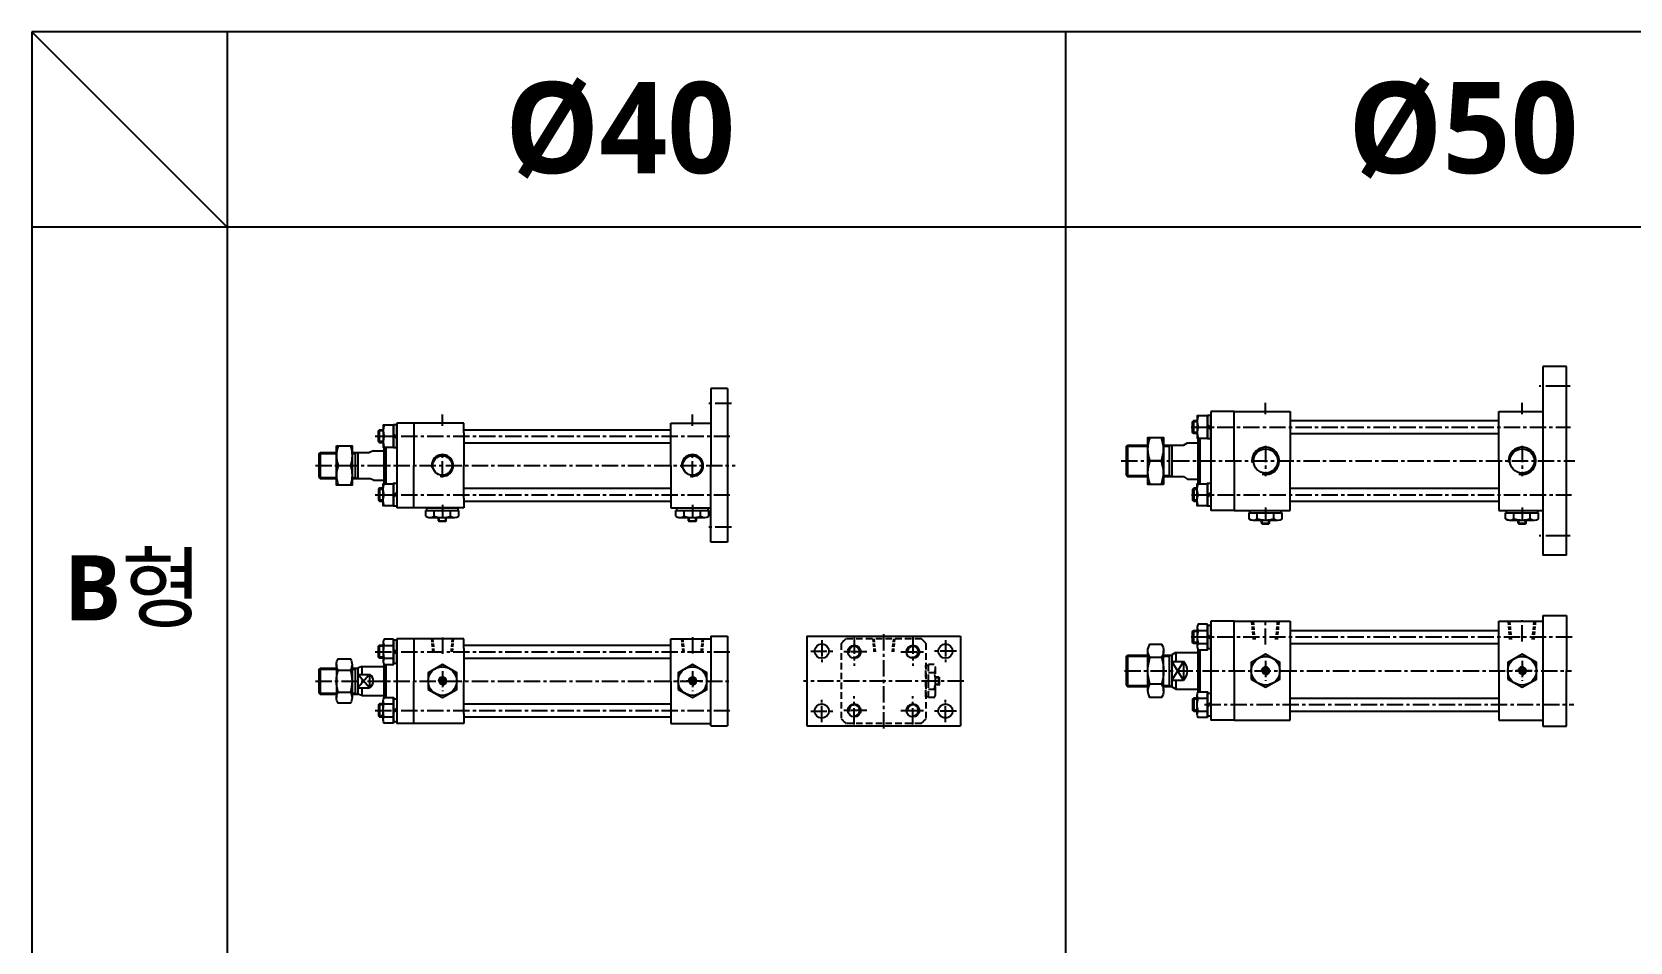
# Model space of a CAD drawing. Extents: x -819 to 8133, y 0 to 3948.
# Drawn here: x 0 to 1227, y 3249 to 3948 of the extents above; entities that cross this region are included whole.
import ezdxf

# ---------------------------------------------------------------- set-up
doc = ezdxf.new("R2010")
doc.units = 0
doc.header["$LTSCALE"] = 10
doc.header["$MEASUREMENT"] = 0
for name, pattern in [('CENTER', [2, 1.25, -0.25, 0.25, -0.25]), ('CENTERX2', [4, 2.5, -0.5, 0.5, -0.5]), ('HIDDEN', [0.375, 0.25, -0.125]), ('HIDDENX2', [0.75, 0.5, -0.25])]:
    doc.linetypes.add(name, pattern=pattern)
doc.layers.get('0').update_dxf_attribs({"linetype": 'CONTINUOUS'})
for name, color, linetype in [('CEN', 1, 'CENTERX2'), ('CENTER', 1, 'CENTER'), ('DIM', 2, 'CONTINUOUS'), ('ML', 7, 'CONTINUOUS'), ('THIN', 3, 'CONTINUOUS')]:
    doc.layers.add(name, color=color, linetype=linetype)
doc.styles.add('문자', font='romans.shx')

msp = doc.modelspace()

# ---------------------------------------------------------------- linework, layer by layer
for p, q in [((794, 3948.2), (0, 3948.2)), ((0, 3948.2), (0, 2550.2)), ((150, 3798.2), (0, 3948.2)), ((150, 3948.2), (150, 2550.2)), ((794, 2550.2), (794, 3948.2)), ((1438, 3948.2), (794, 3948.2)), ((794, 3798.2), (0, 3798.2)), ((1438, 3798.2), (794, 3798.2)), ((312.2, 3572.8), (312.7, 3572.3)), ((312.2, 3572.8), (318.2, 3572.8)), ((312.7, 3572.3), (317.7, 3572.3)), ((318.2, 3572.8), (317.7, 3572.3)), ((504.2, 3572.8), (504.7, 3572.3)), ((504.2, 3572.8), (510.2, 3572.8)), ((504.7, 3572.3), (509.7, 3572.3)), ((510.2, 3572.8), (509.7, 3572.3)), ((944.3, 3570.8), (944.8, 3570.3)), ((944.3, 3570.8), (950.3, 3570.8)), ((944.8, 3570.3), (949.8, 3570.3)), ((950.3, 3570.8), (949.8, 3570.3)), ((1141.3, 3570.8), (1141.8, 3570.3)), ((1141.3, 3570.8), (1147.3, 3570.8)), ((1141.8, 3570.3), (1146.8, 3570.3)), ((1147.3, 3570.8), (1146.8, 3570.3))]:
    msp.add_line(p, q)
at = {"color": 7, "linetype": 'Continuous'}
for p, q in [((302.5, 3576.2), (302.5, 3580.7)), ((302.5, 3580.7), (315.2, 3580.7)), ((303.2, 3582.7), (327.2, 3582.7)), ((303.2, 3580.7), (303.2, 3582.7)), ((305.6, 3575.3), (324.7, 3575.3)), ((308.8, 3576.2), (308.8, 3580.7)), ((312.2, 3572.8), (312.2, 3575.3)), ((315.2, 3580.7), (327.9, 3580.7)), ((318.2, 3572.8), (318.2, 3575.3)), ((321.5, 3576.2), (321.5, 3580.7)), ((327.2, 3580.7), (327.2, 3582.7)), ((327.9, 3576.2), (327.9, 3580.7)), ((494.5, 3576.2), (494.5, 3580.7)), ((494.5, 3580.7), (507.2, 3580.7)), ((495.2, 3582.7), (519.2, 3582.7)), ((495.2, 3580.7), (495.2, 3582.7)), ((497.6, 3575.3), (516.7, 3575.3)), ((500.8, 3576.2), (500.8, 3580.7)), ((504.2, 3572.8), (504.2, 3575.3)), ((507.2, 3580.7), (519.9, 3580.7)), ((510.2, 3572.8), (510.2, 3575.3)), ((513.5, 3576.2), (513.5, 3580.7)), ((519.2, 3580.7), (519.2, 3582.7)), ((519.9, 3576.2), (519.9, 3580.7)), ((934.6, 3574.2), (934.6, 3578.7)), ((934.6, 3578.7), (947.3, 3578.7)), ((935.3, 3580.7), (959.3, 3580.7)), ((935.3, 3578.7), (935.3, 3580.7)), ((937.7, 3573.3), (956.8, 3573.3)), ((940.9, 3574.2), (940.9, 3578.7)), ((944.3, 3570.8), (944.3, 3573.3)), ((947.3, 3578.7), (960, 3578.7)), ((950.3, 3570.8), (950.3, 3573.3)), ((953.6, 3574.2), (953.6, 3578.7)), ((959.3, 3578.7), (959.3, 3580.7)), ((960, 3574.2), (960, 3578.7)), ((1131.6, 3574.2), (1131.6, 3578.7)), ((1131.6, 3578.7), (1144.3, 3578.7)), ((1132.3, 3580.7), (1156.3, 3580.7)), ((1132.3, 3578.7), (1132.3, 3580.7)), ((1134.7, 3573.3), (1153.8, 3573.3)), ((1137.9, 3574.2), (1137.9, 3578.7)), ((1141.3, 3570.8), (1141.3, 3573.3)), ((1144.3, 3578.7), (1157, 3578.7)), ((1147.3, 3570.8), (1147.3, 3573.3)), ((1150.6, 3574.2), (1150.6, 3578.7)), ((1156.3, 3578.7), (1156.3, 3580.7)), ((1157, 3574.2), (1157, 3578.7))]:
    msp.add_line(p, q, dxfattribs=at)
for points in [[(304.2, 3443.2), (315.2, 3436.9), (326.2, 3443.2), (326.2, 3455.9), (315.2, 3462.3), (304.2, 3455.9)], [(496.2, 3443.2), (507.2, 3436.9), (518.2, 3443.2), (518.2, 3455.9), (507.2, 3462.3), (496.2, 3455.9)], [(936.3, 3451.1), (947.3, 3444.8), (958.3, 3451.1), (958.3, 3463.8), (947.3, 3470.2), (936.3, 3463.8)], [(1133.3, 3451.1), (1144.3, 3444.8), (1155.3, 3451.1), (1155.3, 3463.8), (1144.3, 3470.2), (1133.3, 3463.8)], [(314.3, 3451.1), (313.4, 3449.6), (314.3, 3448.1), (316, 3448.1), (316.9, 3449.6), (316, 3451.1)], [(506.3, 3451.1), (505.4, 3449.6), (506.3, 3448.1), (508, 3448.1), (508.9, 3449.6), (508, 3451.1)], [(946.4, 3459), (945.5, 3457.5), (946.4, 3456), (948.1, 3456), (949, 3457.5), (948.1, 3459)], [(1143.4, 3459), (1142.5, 3457.5), (1143.4, 3456), (1145.1, 3456), (1146, 3457.5), (1145.1, 3459)]]:
    msp.add_lwpolyline(points, close=True, dxfattribs=at)
for centre, radius in [((947.3, 3457.5), 11), ((1144.3, 3457.5), 11), ((315.2, 3449.6), 11), ((315.2, 3449.6), 2.5), ((507.2, 3449.6), 11), ((507.2, 3449.6), 2.5), ((947.3, 3457.5), 2.5), ((1144.3, 3457.5), 2.5)]:
    msp.add_circle(centre, radius, dxfattribs=at)
for centre, radius, start, end in [((305.6, 3580.9), 5.62, 235.6158, 270), ((305.6, 3580.9), 5.62, 235.6158, 304.3842), ((315.2, 3596.3), 21, 252.412, 270), ((315.2, 3596.3), 21, 270, 287.588), ((324.7, 3580.9), 5.62, 235.6158, 304.3842), ((497.6, 3580.9), 5.62, 235.6158, 270), ((497.6, 3580.9), 5.62, 235.6158, 304.3842), ((507.2, 3596.3), 21, 252.412, 270), ((507.2, 3596.3), 21, 270, 287.588), ((516.7, 3580.9), 5.62, 235.6158, 304.3842), ((937.7, 3578.9), 5.62, 235.6158, 270), ((937.7, 3578.9), 5.62, 235.6158, 304.3842), ((947.3, 3594.3), 21, 252.412, 270), ((947.3, 3594.3), 21, 270, 287.588), ((956.8, 3578.9), 5.62, 235.6158, 304.3842), ((1134.7, 3578.9), 5.62, 235.6158, 270), ((1134.7, 3578.9), 5.62, 235.6158, 304.3842), ((1144.3, 3594.3), 21, 252.412, 270), ((1144.3, 3594.3), 21, 270, 287.588), ((1153.8, 3578.9), 5.62, 235.6158, 304.3842)]:
    msp.add_arc(centre, radius, start, end, dxfattribs=at)
at = {"layer": 'CEN', "color": 1, "linetype": 'CENTER', "ltscale": 1.5}
for p, q in [((1181.3, 3676.2), (1157.3, 3676.2)), ((1181.3, 3561.2), (1157.3, 3561.2))]:
    msp.add_line(p, q, dxfattribs=at)
at = {"layer": 'CEN', "color": 1, "linetype": 'CENTER'}
for p, q in [((537.2, 3662.7), (518.2, 3662.7)), ((537.2, 3567.7), (518.2, 3567.7)), ((606.5, 3481.1), (606.5, 3464.1)), ((701.5, 3481.1), (701.5, 3464.1)), ((598, 3472.6), (615, 3472.6)), ((710, 3472.6), (693, 3472.6)), ((598, 3426.6), (615, 3426.6)), ((606.5, 3418.1), (606.5, 3435.1)), ((710, 3426.6), (693, 3426.6)), ((701.5, 3418.1), (701.5, 3435.1))]:
    msp.add_line(p, q, dxfattribs=at)
at = {"layer": 'CENTER'}
for p, q in [((631.5, 3483), (631.5, 3461.2)), ((676.5, 3483), (676.5, 3461.2)), ((641, 3472.1), (622.1, 3472.1)), ((667.1, 3472.1), (686, 3472.1)), ((631.5, 3416.2), (631.5, 3438)), ((676.5, 3416.2), (676.5, 3438)), ((641, 3427.1), (622.1, 3427.1)), ((667.1, 3427.1), (686, 3427.1))]:
    msp.add_line(p, q, dxfattribs=at)
at = {"layer": 'DIM'}
for p, q in [((312.7, 3572.3), (312.7, 3575.3)), ((317.7, 3572.3), (317.7, 3575.3)), ((504.7, 3572.3), (504.7, 3575.3)), ((509.7, 3572.3), (509.7, 3575.3)), ((944.8, 3570.3), (944.8, 3573.3)), ((949.8, 3570.3), (949.8, 3573.3)), ((1141.8, 3570.3), (1141.8, 3573.3)), ((1146.8, 3570.3), (1146.8, 3573.3))]:
    msp.add_line(p, q, dxfattribs=at)
for centre in [(315.2, 3449.6), (507.2, 3449.6), (947.3, 3457.5), (1144.3, 3457.5)]:
    msp.add_arc(centre, 3, 270, 180, dxfattribs=at)
at = {"layer": 'ML'}
for p, q in [((1160.3, 3691.2), (1160.3, 3546.2)), ((1178.3, 3691.2), (1160.3, 3691.2)), ((1178.3, 3546.2), (1178.3, 3691.2)), ((521.2, 3674.2), (521.2, 3615.2)), ((534.2, 3674.2), (521.2, 3674.2)), ((534.2, 3674.2), (534.2, 3556.2)), ((280.2, 3647.7), (280.2, 3582.7)), ((293.2, 3647.7), (280.2, 3647.7)), ((331.7, 3647.7), (293.2, 3647.7)), ((293.2, 3647.7), (293.2, 3615.2)), ((331.7, 3640.2), (331.7, 3647.7)), ((490.7, 3615.2), (490.7, 3647.7)), ((490.7, 3647.7), (521.2, 3647.7)), ((892.1, 3639.7), (892.1, 3649.7)), ((902.8, 3646.6), (905.3, 3644.1)), ((902.8, 3645.2), (905.3, 3642.7)), ((905.3, 3656.7), (905.3, 3580.7)), ((923.3, 3656.7), (905.3, 3656.7)), ((923.3, 3618.7), (923.3, 3656.7)), ((923.3, 3656.7), (966.3, 3656.7)), ((966.3, 3656.7), (966.3, 3618.7)), ((1126.3, 3618.7), (1126.3, 3656.7)), ((1126.3, 3656.7), (1160.3, 3656.7)), ((267, 3632.7), (267, 3642.7)), ((270.4, 3637.7), (277.7, 3637.7)), ((277.7, 3639.6), (280.2, 3637.1)), ((277.7, 3638.2), (280.2, 3635.7)), ((331.7, 3640.2), (331.7, 3615.2)), ((884.3, 3630.7), (887.3, 3632.7)), ((895.3, 3636.2), (895.3, 3601.2)), ((895.5, 3644.7), (902.8, 3644.7)), ((896.8, 3636.2), (896.8, 3601.2)), ((221.2, 3625.2), (221.2, 3605.2)), ((248.2, 3625.2), (248.2, 3605.2)), ((250.2, 3625.2), (250.2, 3605.2)), ((262.2, 3626.4), (259.2, 3625.2)), ((270.2, 3629.2), (270.2, 3601.2)), ((271.7, 3629.2), (271.7, 3601.2)), ((840.3, 3629.7), (841.3, 3630.7)), ((840.3, 3629.7), (840.3, 3607.7)), ((841.3, 3630.7), (841.3, 3606.7)), ((873.3, 3630.7), (873.3, 3606.7)), ((875.3, 3630.7), (875.3, 3606.7)), ((875.3, 3630.7), (884.3, 3630.7)), ((233.8, 3615.2), (244.5, 3615.2)), ((293.2, 3582.7), (293.2, 3615.2)), ((331.7, 3590.2), (331.7, 3615.2)), ((490.7, 3615.2), (490.7, 3582.7)), ((521.2, 3556.2), (521.2, 3615.2)), ((867.3, 3618.7), (858.6, 3618.7)), ((923.3, 3618.7), (923.3, 3580.7)), ((966.3, 3580.7), (966.3, 3618.7)), ((1126.3, 3618.7), (1126.3, 3580.7)), ((262.2, 3604), (259.2, 3605.2)), ((267, 3597.7), (267, 3587.7)), ((840.3, 3607.7), (841.3, 3606.7)), ((884.3, 3606.7), (887.3, 3604.7)), ((892.1, 3597.7), (892.1, 3587.7)), ((270.4, 3592.7), (277.7, 3592.7)), ((277.7, 3592.1), (280.2, 3594.6)), ((277.7, 3590.7), (280.2, 3593.2)), ((331.7, 3590.2), (331.7, 3582.7)), ((895.5, 3592.7), (902.8, 3592.7)), ((902.8, 3592.1), (905.3, 3594.6)), ((902.8, 3590.7), (905.3, 3593.2)), ((293.2, 3582.7), (280.2, 3582.7)), ((331.7, 3582.7), (293.2, 3582.7)), ((490.7, 3582.7), (521.2, 3582.7)), ((923.3, 3580.7), (905.3, 3580.7)), ((923.3, 3580.7), (966.3, 3580.7)), ((1126.3, 3580.7), (1160.3, 3580.7)), ((534.2, 3556.2), (521.2, 3556.2)), ((1178.3, 3546.2), (1160.3, 3546.2)), ((1160.3, 3500), (1160.3, 3415)), ((1160.3, 3500), (1178.3, 3500)), ((1178.3, 3500), (1178.3, 3457.5)), ((892.1, 3478.5), (892.1, 3488.5)), ((894.8, 3490.8), (894.8, 3476.1)), ((895.5, 3488.4), (902.8, 3488.4)), ((902.8, 3485.4), (905.3, 3482.9)), ((923.3, 3495.5), (905.3, 3495.5)), ((905.3, 3495.5), (905.3, 3419.5)), ((923.3, 3495.5), (966.3, 3495.5)), ((923.3, 3457.5), (923.3, 3495.5)), ((966.3, 3495.5), (966.3, 3457.5)), ((1126.3, 3457.5), (1126.3, 3495.5)), ((1126.3, 3495.5), (1160.3, 3495.5)), ((267, 3467.1), (267, 3477.1)), ((269.7, 3479.5), (269.7, 3464.7)), ((270.4, 3477), (277.7, 3477)), ((277.7, 3474), (280.2, 3471.5)), ((293.2, 3482.1), (280.2, 3482.1)), ((280.2, 3482.1), (280.2, 3417.1)), ((293.2, 3482.1), (293.2, 3449.6)), ((331.7, 3482.1), (293.2, 3482.1)), ((331.7, 3474.6), (331.7, 3482.1)), ((331.7, 3474.6), (331.7, 3449.6)), ((490.7, 3482.1), (521.2, 3482.1)), ((490.7, 3449.6), (490.7, 3482.1)), ((521.2, 3484.1), (521.2, 3449.6)), ((521.2, 3484.1), (534.2, 3484.1)), ((534.2, 3484.1), (534.2, 3415.1)), ((595, 3484.1), (713, 3484.1)), ((595, 3484.1), (595, 3415.1)), ((713, 3484.1), (713, 3415.1)), ((895.3, 3474.1), (895.3, 3440.8)), ((895.5, 3478.5), (902.8, 3478.5)), ((896.8, 3473.6), (896.8, 3441.3)), ((902.8, 3484), (905.3, 3481.5)), ((233.9, 3462.3), (233.9, 3436.8)), ((245.9, 3462.3), (245.9, 3436.8)), ((253.2, 3460.8), (250.2, 3459.6)), ((253.2, 3460.8), (253.2, 3454.6)), ((270.2, 3462.7), (270.2, 3436.5)), ((270.4, 3467.2), (277.7, 3467.2)), ((271.7, 3462.3), (271.7, 3436.9)), ((277.7, 3472.6), (280.2, 3470.1)), ((840.3, 3468.5), (841.3, 3469.5)), ((840.3, 3468.5), (840.3, 3446.5)), ((841.3, 3469.5), (841.3, 3445.5)), ((856.9, 3442.1), (856.9, 3472.8)), ((867.4, 3467.7), (858.5, 3467.7)), ((868.9, 3442.1), (868.9, 3472.8)), ((873.3, 3469.5), (873.3, 3445.5)), ((878.3, 3471.5), (875.3, 3469.7)), ((875.3, 3469.7), (875.3, 3445.2)), ((875.3, 3464.7), (884.3, 3464.7)), ((878.3, 3471.5), (878.3, 3464.7)), ((884.3, 3464.7), (884.3, 3450.2)), ((221.2, 3459.6), (221.2, 3439.6)), ((235.2, 3458.1), (244.5, 3458.1)), ((248.2, 3459.6), (248.2, 3439.6)), ((250.2, 3459.6), (250.2, 3439.6)), ((250.2, 3454.6), (259.5, 3454.6)), ((259.2, 3454.6), (259.2, 3444.5)), ((293.2, 3417.1), (293.2, 3449.6)), ((331.7, 3424.6), (331.7, 3449.6)), ((490.7, 3449.6), (490.7, 3417.1)), ((521.2, 3415.1), (521.2, 3449.6)), ((875.3, 3450.2), (884.3, 3450.2)), ((878.3, 3450.2), (878.3, 3443.5)), ((923.3, 3457.5), (923.3, 3419.5)), ((966.3, 3419.5), (966.3, 3457.5)), ((1126.3, 3457.5), (1126.3, 3419.5)), ((1178.3, 3415), (1178.3, 3457.5)), ((235.2, 3441.1), (244.5, 3441.1)), ((250.2, 3444.5), (259.2, 3444.5)), ((253.2, 3438.4), (250.2, 3439.6)), ((253.2, 3444.5), (253.2, 3438.4)), ((840.3, 3446.5), (841.3, 3445.5)), ((867.4, 3447.2), (858.5, 3447.2)), ((878.3, 3443.5), (875.3, 3445.2)), ((892.1, 3436.5), (892.1, 3426.5)), ((894.8, 3424.1), (894.8, 3438.8)), ((895.5, 3436.4), (902.8, 3436.4)), ((267, 3432.1), (267, 3422.1)), ((269.7, 3419.7), (269.7, 3434.5)), ((270.4, 3432), (277.7, 3432)), ((277.7, 3426.5), (280.2, 3429)), ((277.7, 3425.1), (280.2, 3427.6)), ((331.7, 3424.6), (331.7, 3417.1)), ((895.5, 3426.5), (902.8, 3426.5)), ((902.8, 3430.9), (905.3, 3433.4)), ((902.8, 3429.5), (905.3, 3432)), ((270.4, 3422.2), (277.7, 3422.2)), ((293.2, 3417.1), (280.2, 3417.1)), ((331.7, 3417.1), (293.2, 3417.1)), ((490.7, 3417.1), (521.2, 3417.1)), ((521.2, 3415.1), (534.2, 3415.1)), ((595, 3415.1), (713, 3415.1)), ((923.3, 3419.5), (905.3, 3419.5)), ((923.3, 3419.5), (966.3, 3419.5)), ((1126.3, 3419.5), (1160.3, 3419.5)), ((1160.3, 3415), (1178.3, 3415))]:
    msp.add_line(p, q, dxfattribs=at)
at = {"layer": 'ML', "color": 1, "linetype": 'CENTER'}
for p, q in [((947.3, 3654.6), (947.3, 3663.3)), ((1144.3, 3654.6), (1144.3, 3663.3)), ((315.2, 3645.6), (315.2, 3654.3)), ((507.2, 3645.6), (507.2, 3654.3)), ((263.5, 3637.7), (537.6, 3637.7)), ((890.2, 3644.7), (1181.5, 3644.7)), ((315.2, 3606), (315.2, 3624.3)), ((507.2, 3606), (507.2, 3624.3)), ((947.3, 3630.2), (947.3, 3607.1)), ((1144.3, 3630.2), (1144.3, 3607.1)), ((217.7, 3615.2), (540, 3615.2)), ((836.4, 3618.7), (1184.9, 3618.7)), ((263.5, 3592.7), (537.6, 3592.7)), ((315.2, 3584.9), (315.2, 3574.5)), ((507.2, 3584.9), (507.2, 3574.5)), ((890.3, 3592.7), (1182.2, 3592.7)), ((947.3, 3582.9), (947.3, 3572.5)), ((1144.3, 3582.9), (1144.3, 3572.5)), ((654, 3485.6), (654, 3413.2)), ((947.3, 3477.6), (947.3, 3496.3)), ((1144.3, 3480.1), (1144.3, 3496.3)), ((315.2, 3483), (315.2, 3470.4)), ((507.2, 3483.4), (507.2, 3470)), ((890.2, 3483.5), (1182.8, 3483.5)), ((263.5, 3472.1), (537.6, 3472.1)), ((947.3, 3465.2), (947.3, 3449.8)), ((1144.3, 3465.2), (1144.3, 3449.8)), ((217.7, 3449.6), (537.7, 3449.6)), ((315.2, 3457.3), (315.2, 3441.9)), ((514.9, 3449.6), (499.5, 3449.6)), ((507.2, 3457.3), (507.2, 3441.9)), ((715.6, 3449.6), (592.5, 3449.6)), ((838.9, 3457.5), (1182.2, 3457.5)), ((1152, 3457.5), (1136.6, 3457.5)), ((263.5, 3427.1), (537.6, 3427.1)), ((900.4, 3431.5), (1183.9, 3431.5))]:
    msp.add_line(p, q, dxfattribs=at)
at = {"layer": 'ML', "color": 7, "linetype": 'Continuous'}
for p, q in [((966.3, 3649.7), (1126.3, 3649.7)), ((331.7, 3642.7), (490.7, 3642.7)), ((331.7, 3632.7), (490.7, 3632.7)), ((887.3, 3632.7), (895.3, 3632.7)), ((966.3, 3639.7), (1126.3, 3639.7)), ((220.2, 3624.2), (221.2, 3625.2)), ((220.2, 3624.2), (220.2, 3606.2)), ((221.2, 3625.2), (233.8, 3625.2)), ((245.8, 3625.2), (250.2, 3625.2)), ((250.2, 3625.2), (259.2, 3625.2)), ((262.2, 3626.4), (270.2, 3626.4)), ((841.3, 3630.7), (856.9, 3630.7)), ((868.9, 3630.7), (875.3, 3630.7)), ((220.2, 3606.2), (221.2, 3605.2)), ((221.2, 3605.2), (233.8, 3605.2)), ((245.8, 3605.2), (250.2, 3605.2)), ((250.2, 3605.2), (259.2, 3605.2)), ((262.2, 3604), (270.2, 3604)), ((331.7, 3597.7), (490.7, 3597.7)), ((841.3, 3606.7), (856.9, 3606.7)), ((868.9, 3606.7), (875.3, 3606.7)), ((875.3, 3606.7), (884.3, 3606.7)), ((887.3, 3604.7), (895.3, 3604.7)), ((966.3, 3597.7), (1126.3, 3597.7)), ((331.7, 3587.7), (490.7, 3587.7)), ((966.3, 3587.7), (1126.3, 3587.7)), ((966.3, 3488.5), (1126.3, 3488.5)), ((331.7, 3477.1), (490.7, 3477.1)), ((966.3, 3478.5), (1126.3, 3478.5)), ((253.2, 3460.8), (270.2, 3460.8)), ((331.7, 3467.1), (490.7, 3467.1)), ((841.3, 3469.5), (856.9, 3469.5)), ((868.9, 3469.5), (875.3, 3469.5)), ((878.3, 3471.5), (895.3, 3471.5)), ((220.2, 3458.6), (221.2, 3459.6)), ((220.2, 3458.6), (220.2, 3440.6)), ((221.2, 3459.6), (233.9, 3459.6)), ((245.9, 3459.6), (250.2, 3459.6)), ((220.2, 3440.6), (221.2, 3439.6)), ((221.2, 3439.6), (233.9, 3439.6)), ((245.9, 3439.6), (250.2, 3439.6)), ((253.2, 3438.4), (270.2, 3438.4)), ((841.3, 3445.5), (856.9, 3445.5)), ((868.9, 3445.5), (875.3, 3445.5)), ((878.3, 3443.5), (895.3, 3443.5)), ((966.3, 3436.5), (1126.3, 3436.5)), ((331.7, 3432.1), (490.7, 3432.1)), ((966.3, 3426.5), (1126.3, 3426.5)), ((331.7, 3422.1), (490.7, 3422.1))]:
    msp.add_line(p, q, dxfattribs=at)
at = {"layer": 'ML', "color": 2, "linetype": 'Continuous'}
for p, q in [((220.4, 3624.4), (233.8, 3624.4)), ((245.8, 3624.4), (248.2, 3624.4)), ((840.5, 3629.9), (856.9, 3629.9)), ((868.9, 3629.9), (873.3, 3629.9)), ((220.4, 3605.9), (233.8, 3605.9)), ((245.8, 3605.9), (248.2, 3605.9)), ((840.5, 3607.4), (856.9, 3607.4)), ((868.9, 3607.4), (873.3, 3607.4)), ((840.5, 3468.7), (856.9, 3468.7)), ((868.9, 3468.7), (873.3, 3468.7)), ((220.4, 3458.8), (233.9, 3458.8)), ((245.9, 3458.8), (248.2, 3458.8)), ((220.4, 3440.3), (233.9, 3440.3)), ((245.9, 3440.3), (248.2, 3440.3)), ((840.5, 3446.2), (856.9, 3446.2)), ((868.9, 3446.2), (873.3, 3446.2))]:
    msp.add_line(p, q, dxfattribs=at)
at = {"layer": 'ML', "color": 2}
for p, q in [((248.2, 3624.4), (249.5, 3625.2)), ((873.3, 3629.9), (874.6, 3630.7)), ((248.2, 3605.9), (249.5, 3605.2)), ((873.3, 3607.4), (874.6, 3606.7)), ((873.3, 3468.7), (874.6, 3469.5)), ((884.3, 3464.7), (875.3, 3450.2)), ((884.3, 3450.2), (875.3, 3464.7)), ((248.2, 3458.8), (249.5, 3459.6)), ((259.2, 3454.6), (250.2, 3444.5)), ((259.2, 3444.5), (250.2, 3454.6)), ((248.2, 3440.3), (249.5, 3439.6)), ((873.3, 3446.2), (874.6, 3445.5))]:
    msp.add_line(p, q, dxfattribs=at)
at = {"layer": 'ML', "color": 6, "linetype": 'HIDDEN'}
for p, q in [((938, 3481.5), (936.8, 3495.5)), ((939.2, 3481.5), (937.9, 3495.5)), ((955.3, 3481.5), (956.6, 3495.5)), ((956.5, 3481.5), (957.7, 3495.5)), ((1135, 3481.5), (1133.8, 3495.5)), ((1136.2, 3481.5), (1134.9, 3495.5)), ((1152.3, 3481.5), (1153.6, 3495.5)), ((1153.5, 3481.5), (1154.7, 3495.5)), ((306.8, 3482.1), (307.7, 3472.1)), ((307.7, 3482.1), (308.6, 3472.1)), ((322.6, 3482.1), (321.8, 3472.1)), ((323.5, 3482.1), (322.6, 3472.1)), ((498.8, 3482.1), (499.7, 3472.1)), ((499.7, 3482.1), (500.6, 3472.1)), ((514.6, 3482.1), (513.8, 3472.1)), ((515.5, 3482.1), (514.6, 3472.1)), ((645.7, 3482.1), (646.6, 3472.1)), ((646.5, 3482.1), (647.4, 3472.1)), ((661.5, 3482.1), (660.6, 3472.1)), ((662.3, 3482.1), (661.5, 3472.1))]:
    msp.add_line(p, q, dxfattribs=at)
at = {"layer": 'ML', "color": 6, "linetype": 'HIDDENX2'}
for p, q in [((621.5, 3478.5), (621.5, 3420.7)), ((682.9, 3482.1), (625.1, 3482.1)), ((686.5, 3478.5), (686.5, 3420.7)), ((686.5, 3437.6), (686.5, 3461.6)), ((688.5, 3461.6), (686.5, 3461.6)), ((692.9, 3462.3), (688.5, 3462.3)), ((688.5, 3449.6), (688.5, 3462.3)), ((692.9, 3455.9), (688.5, 3455.9)), ((688.5, 3436.9), (688.5, 3449.6)), ((693.9, 3440.1), (693.9, 3459.1)), ((696.4, 3452.6), (693.9, 3452.6)), ((696.9, 3452.1), (693.9, 3452.1)), ((696.4, 3446.6), (696.4, 3452.6)), ((696.4, 3452.6), (696.9, 3452.1)), ((696.9, 3447.1), (696.9, 3452.1)), ((688.5, 3437.6), (686.5, 3437.6)), ((692.9, 3443.2), (688.5, 3443.2)), ((692.9, 3436.9), (688.5, 3436.9)), ((696.9, 3447.1), (693.9, 3447.1)), ((696.4, 3446.6), (693.9, 3446.6)), ((696.4, 3446.6), (696.9, 3447.1)), ((682.9, 3417.1), (625.1, 3417.1))]:
    msp.add_line(p, q, dxfattribs=at)
at = {"layer": 'ML'}
for points in [[(277.7, 3646.2), (269.7, 3646.2), (269.7, 3629.2), (277.7, 3629.2)], [(902.8, 3653.2), (894.8, 3653.2), (894.8, 3636.2), (902.8, 3636.2)], [(868.9, 3600.7), (856.9, 3600.7), (856.9, 3636.7), (868.9, 3636.7)], [(233.8, 3630.2), (245.8, 3630.2), (245.8, 3600.2), (233.8, 3600.2)], [(277.7, 3584.2), (269.7, 3584.2), (269.7, 3601.2), (277.7, 3601.2)], [(902.8, 3584.2), (894.8, 3584.2), (894.8, 3601.2), (902.8, 3601.2)]]:
    msp.add_lwpolyline(points, close=True, dxfattribs=at)
for points in [[(270.4, 3646.2, 0.178633), (270.4, 3637.7, 0.178633), (270.4, 3629.2)], [(895.5, 3653.2, 0.178633), (895.5, 3644.7, 0.178633), (895.5, 3636.2)], [(858.6, 3600.7, -0.178633), (858.6, 3618.7, -0.178633), (858.6, 3636.7)], [(867.3, 3600.7, 0.178633), (867.3, 3618.7, 0.178633), (867.3, 3636.7)], [(235.1, 3630.2, 0.178633), (235.1, 3615.2, 0.178633), (235.1, 3600.2)], [(244.5, 3630.2, -0.178633), (244.5, 3615.2, -0.178633), (244.5, 3600.2)], [(270.4, 3584.2, -0.178633), (270.4, 3592.7, -0.178633), (270.4, 3601.2)], [(895.5, 3584.2, -0.178633), (895.5, 3592.7, -0.178633), (895.5, 3601.2)], [(902.8, 3493.3), (895.5, 3493.3, 0.309401), (895.5, 3488.4, 0.154701), (895.5, 3478.5, 0.309401), (895.5, 3473.6), (902.8, 3473.6), (902.8, 3493.3)], [(277.7, 3481.9), (270.4, 3481.9, 0.309401), (270.4, 3477, 0.154701), (270.4, 3467.2, 0.309401), (270.4, 3462.3), (277.7, 3462.3), (277.7, 3481.9)], [(867.4, 3447.2, -0.309401), (867.4, 3437), (858.5, 3437, -0.309401), (858.5, 3447.2, -0.154701), (858.5, 3467.7, -0.309401), (858.5, 3478), (867.4, 3478, -0.309401), (867.4, 3467.7, -0.154701), (867.4, 3447.2, 0.178633)], [(235.2, 3458.1, -0.309401), (235.2, 3466.6), (244.5, 3466.6, -0.309401), (244.5, 3458.1, -0.154701), (244.5, 3441.1, -0.309401), (244.5, 3432.6), (235.2, 3432.6, -0.309401), (235.2, 3441.1, -0.154701), (235.2, 3458.1)], [(277.7, 3417.3), (270.4, 3417.3, -0.309401), (270.4, 3422.2, -0.154701), (270.4, 3432, -0.309401), (270.4, 3436.9), (277.7, 3436.9), (277.7, 3417.3)], [(902.8, 3421.6), (895.5, 3421.6, -0.309401), (895.5, 3426.5, -0.154701), (895.5, 3436.4, -0.309401), (895.5, 3441.3), (902.8, 3441.3), (902.8, 3421.6)]]:
    msp.add_lwpolyline(points, format="xyb", dxfattribs=at)
for points in [[(280.2, 3628.9), (280.2, 3646.5), (277.7, 3646.5), (277.7, 3628.9), (280.2, 3628.9)], [(894.8, 3639.7), (892.1, 3639.7), (891.3, 3640.5), (891.3, 3648.8), (892.1, 3649.7), (894.8, 3649.7)], [(905.3, 3635.9), (905.3, 3653.5), (902.8, 3653.5), (902.8, 3635.9), (905.3, 3635.9)], [(269.7, 3632.7), (267, 3632.7), (266.2, 3633.5), (266.2, 3641.8), (267, 3642.7), (269.7, 3642.7)], [(269.7, 3597.7), (267, 3597.7), (266.2, 3596.8), (266.2, 3588.5), (267, 3587.7), (269.7, 3587.7)], [(280.2, 3601.5), (280.2, 3583.9), (277.7, 3583.9), (277.7, 3601.5), (280.2, 3601.5)], [(894.8, 3597.7), (892.1, 3597.7), (891.3, 3596.8), (891.3, 3588.5), (892.1, 3587.7), (894.8, 3587.7)], [(905.3, 3601.5), (905.3, 3583.9), (902.8, 3583.9), (902.8, 3601.5), (905.3, 3601.5)], [(894.8, 3478.5), (892.1, 3478.5), (891.3, 3479.3), (891.3, 3487.6), (892.1, 3488.5), (894.8, 3488.5)], [(905.3, 3474.7), (905.3, 3492.3), (902.8, 3492.3), (902.8, 3474.7), (905.3, 3474.7)], [(269.7, 3467.1), (267, 3467.1), (266.2, 3467.9), (266.2, 3476.3), (267, 3477.1), (269.7, 3477.1)], [(280.2, 3463.3), (280.2, 3480.9), (277.7, 3480.9), (277.7, 3463.3), (280.2, 3463.3)], [(894.8, 3436.5), (892.1, 3436.5), (891.3, 3435.6), (891.3, 3427.3), (892.1, 3426.5), (894.8, 3426.5)], [(905.3, 3440.3), (905.3, 3422.7), (902.8, 3422.7), (902.8, 3440.3), (905.3, 3440.3)], [(269.7, 3432.1), (267, 3432.1), (266.2, 3431.3), (266.2, 3422.9), (267, 3422.1), (269.7, 3422.1)], [(280.2, 3435.9), (280.2, 3418.3), (277.7, 3418.3), (277.7, 3435.9), (280.2, 3435.9)]]:
    msp.add_lwpolyline(points, dxfattribs=at)
for centre, radius in [((315.2, 3615.2), 7.48), ((507.2, 3615.2), 7.48), ((947.3, 3618.7), 9.32), ((1144.3, 3618.7), 9.32), ((606.5, 3472.6), 5.5), ((631.5, 3472.1), 5), ((676.5, 3472.1), 5), ((701.5, 3472.6), 5.5), ((606.5, 3426.6), 5.5), ((631.5, 3427.1), 5), ((676.5, 3427.1), 5), ((701.5, 3426.6), 5.5)]:
    msp.add_circle(centre, radius, dxfattribs=at)
at = {"layer": 'ML', "color": 2}
for centre, radius, start, end in [((315.2, 3615.2), 8.33, 257.7757, 190.5803), ((507.2, 3615.2), 8.33, 257.7757, 190.5803), ((947.3, 3618.7), 10.5, 255.8665, 186.9898), ((1144.3, 3618.7), 10.5, 255.8665, 186.9898), ((631.5, 3472.1), 4.19, 259.1333, 190.7369), ((676.5, 3472.1), 4.19, 256.0782, 189.9609), ((631.5, 3427.1), 4.19, 259.5017, 192.7138), ((676.5, 3427.1), 4.19, 256.8489, 192.1583)]:
    msp.add_arc(centre, radius, start, end, dxfattribs=at)
at = {"layer": 'ML', "color": 6, "linetype": 'HIDDENX2'}
for centre, radius, start, end in [((654, 3449.6), 43.5, 131.6579, 138.3421), ((654, 3449.6), 43.5, 41.6579, 48.3421), ((688.3, 3459.1), 5.62, 325.6158, 34.3842), ((672.9, 3449.6), 21, 0, 17.588), ((672.9, 3449.6), 21, 342.412, 0), ((688.3, 3440.1), 5.62, 325.6158, 34.3842), ((688.3, 3440.1), 5.62, 325.6158, 0), ((654, 3449.6), 43.5, 221.6579, 228.3421), ((654, 3449.6), 43.5, 311.6579, 318.3421)]:
    msp.add_arc(centre, radius, start, end, dxfattribs=at)
at = {"layer": 'ML'}
for centre, radius, start, end in [((877.1, 3457.5), 10.2, 314.8229, 45.1771), ((256.3, 3449.7), 5.89, 299.364, 57.3312)]:
    msp.add_arc(centre, radius, start, end, dxfattribs=at)
at = {"layer": 'THIN', "color": 2}
for p, q in [((894.8, 3648.8), (891.3, 3648.8)), ((269.7, 3641.8), (266.2, 3641.8)), ((269.7, 3633.5), (266.2, 3633.5)), ((894.8, 3640.5), (891.3, 3640.5)), ((269.7, 3596.8), (266.2, 3596.8)), ((894.8, 3596.8), (891.3, 3596.8)), ((269.7, 3588.5), (266.2, 3588.5)), ((894.8, 3588.5), (891.3, 3588.5)), ((894.8, 3487.6), (891.3, 3487.6)), ((269.7, 3476.3), (266.2, 3476.3)), ((894.8, 3479.3), (891.3, 3479.3)), ((269.7, 3467.9), (266.2, 3467.9)), ((269.7, 3431.3), (266.2, 3431.3)), ((894.8, 3435.6), (891.3, 3435.6)), ((894.8, 3427.3), (891.3, 3427.3)), ((269.7, 3422.9), (266.2, 3422.9))]:
    msp.add_line(p, q, dxfattribs=at)

# ---------------------------------------------------------------- texts
at = {"attachment_point": 1, "style": '문자'}
for s, width, gutter_width, heights, insert, char_height in [('{\\fMalgun Gothic|b1|i0|c129|p50;%%C40}', 124.533, 16, [-75.6], (363.2, 3909.7), 70), ('{\\fMalgun Gothic|b1|i0|c129|p50;%%C50}', 124.533, 16, [-75.6], (1010.7, 3909.7), 70), ('{\\fMalgun Gothic|b1|i0|c129|p50;B형}', 655.383, 160, [-66.4], (24.7, 3546.3), 50)]:
    msp.add_mtext_dynamic_manual_height_columns(s, width=width, gutter_width=gutter_width, heights=heights, dxfattribs=dict(at, insert=insert, char_height=char_height))

doc.saveas('drawing.dxf')
